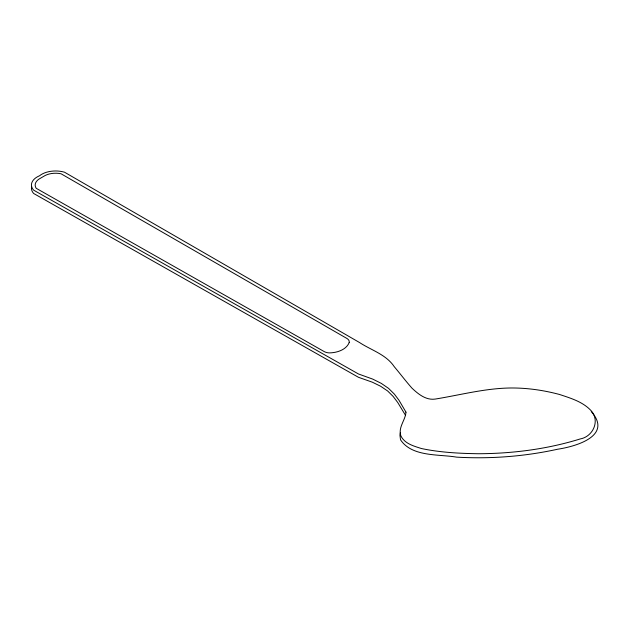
<?xml version="1.0" encoding="UTF-8"?>
<svg xmlns="http://www.w3.org/2000/svg" width="629" height="629" viewBox="0 0 629 629"><rect width="100%" height="100%" fill="white"/><g stroke="black" fill="none" stroke-linecap="round" stroke-linejoin="round"><path stroke-width="0.94" d="M400.382 432.54L399.918 435.056L400.516 439.789C412.011 457.094 438.641 454.044 456.615 457.141C490.463 459.084 524.531 456.497 557.656 449.224C575.779 446.496 613.031 435.905 591.244 411.563M405.563 415.392L397.772 402.56L393.094 396.364L387.637 390.979L380.639 386.253L372.384 382.212L358.428 377.274L33.659 193.488A19.656 11.346 0 0 1 31.576 186.97M405.98 412.16C405.446 420.227 397.898 427.311 400.893 435.936C404.738 443.744 413.78 446.071 421.399 448.524C440.103 452.463 459.241 453.438 478.299 453.737C512.714 453.595 547.285 449.145 580.205 438.948C592.707 436.738 600.097 421.391 591.527 411.154C583.272 401.892 570.998 398.291 559.606 394.501C543.55 390.2 527.008 387.834 510.371 387.991C484.896 388.337 460.192 395.02 435.182 399.077C425.975 400.406 418.206 394.068 411.964 388.148C405.807 381.198 400.233 373.775 394.249 366.683C386.072 354.434 371.338 350.274 359.536 342.538L64.488 172.197L62.35 171.662A19.656 11.346 0 0 0 39.572 175.75A19.656 11.346 0 0 0 33.659 190.162L358.459 373.972L372.722 379.106L381.268 383.368L388.588 388.392L394.407 394.155L398.99 400.256L405.98 412.16M349.221 342.522C346.17 349.983 336.727 352.822 329.258 352.9A8.547 4.938 0 0 1 323.982 351.454L36.199 188.299A15.898 9.183 0 0 1 38.974 179.1L45.162 175.491A15.882 9.168 0 0 1 61.06 173.785L346.705 338.339A8.547 4.938 0 0 1 349.213 341.382L349.221 342.522"/></g></svg>
